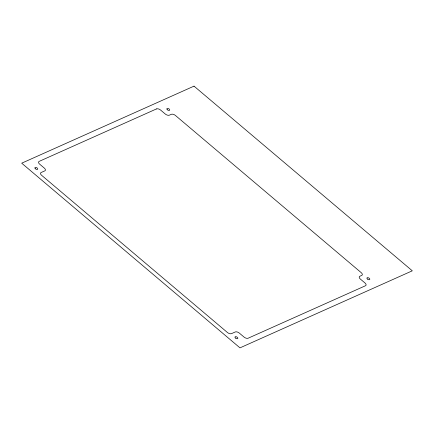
<?xml version="1.0" encoding="UTF-8"?>
<svg xmlns="http://www.w3.org/2000/svg" width="434" height="434" viewBox="0 0 434 434"><rect width="100%" height="100%" fill="white"/><g stroke="black" fill="none" stroke-linecap="round" stroke-linejoin="round"><path stroke-width="0.65" d="M194.02 86.138L21.7 163.189L239.98 347.862L412.3 270.811L194.02 86.138M156.468 108.934L39.174 161.377A3.217 1.709 27.7 0 0 39.662 164.161L44.306 168.088A3.217 1.709 27.7 0 1 44.794 170.877L41.127 172.515A3.217 1.709 27.7 0 0 41.615 175.298L227.394 332.471A3.217 1.709 27.7 0 0 231.55 333.616L235.217 331.977A3.217 1.709 27.7 0 1 239.373 333.122L244.011 337.05A3.217 1.709 27.7 0 0 248.167 338.195L365.466 285.751A3.217 1.709 27.7 0 0 364.978 282.968L360.334 279.04A3.217 1.709 27.7 0 1 359.846 276.252L361.696 275.427A3.217 1.709 27.7 0 0 361.207 272.644L175.428 115.466A3.217 1.709 27.7 0 0 171.273 114.321L169.423 115.151A3.217 1.709 27.7 0 1 165.267 114.006L160.623 110.079A3.217 1.709 27.7 0 0 156.468 108.934M235.353 337.956A1.573 0.835 27.7 0 0 237.794 338.444A1.573 0.835 27.7 0 0 236.069 336.697A1.573 0.835 27.7 0 0 235.353 337.956M35.257 168.669A1.573 0.835 27.7 0 0 37.698 169.162A1.573 0.835 27.7 0 0 35.979 167.41A1.573 0.835 27.7 0 0 35.257 168.669M167.215 109.666A1.573 0.835 27.7 0 0 169.661 110.16A1.573 0.835 27.7 0 0 167.936 108.408A1.573 0.835 27.7 0 0 167.215 109.666M367.31 278.954A1.573 0.835 27.7 0 0 369.752 279.442A1.573 0.835 27.7 0 0 368.032 277.695A1.573 0.835 27.7 0 0 367.31 278.954"/></g></svg>
